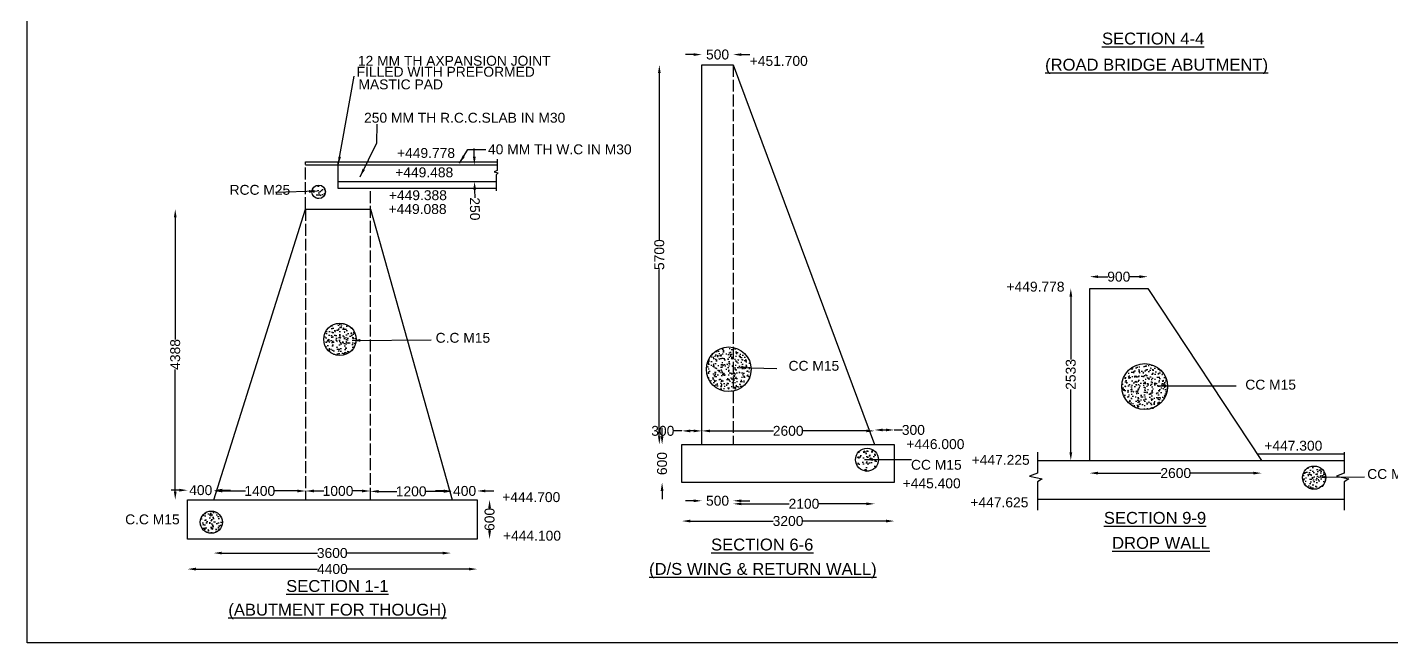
# Model space of a CAD drawing. Header units: millimetres. Extents: x 1208 to 55420, y 1722 to 40358.
# Drawn here: x 1208 to 21894, y 1722 to 11054 of the extents above; entities that cross this region are included whole.
import ezdxf

# ---------------------------------------------------------------- set-up
doc = ezdxf.new("R2010")
doc.units = ezdxf.units.MM
doc.header["$MEASUREMENT"] = 0
doc.linetypes.add('ACAD_ISO02W100', pattern=[15, 12, -3])
for name, color, linetype in [('DIMENSION', 7, 'Continuous'), ('DRAWING', 7, 'Continuous'), ('TEXT', 7, 'Continuous')]:
    doc.layers.add(name, color=color, linetype=linetype)
doc.styles.get("Standard").update_dxf_attribs({"font": 'arial.ttf'})
doc.dimstyles.get("Standard").update_dxf_attribs({"dimtxt": 150, "dimasz": 125, "dimexe": 0.18, "dimexo": 0.0625, "dimgap": 0.09, "dimtad": 0, "dimdec": 0, "dimzin": 0, "dimdsep": 46, "dimtxsty": 'Standard', "dimcen": 0.09, "dimse1": 1, "dimse2": 1, "dimadec": 0, "dimazin": 0, "dimtfac": 1, "dimtdec": 0, "dimtofl": 0, "dimtmove": 0, "dimatfit": 3, "dimfxl": 1, "dimtolj": 1, "dimtzin": 0, "dimarcsym": 0})
pattern_1 = [(50, (0, 0), (143.45204, -12.5504), [15, -165]), (355, (0, 0), (-27.7503, 150.4384), [12, -132]), (100.4514, (11.95, -1.05), (115.7019, 137.8879), [12.748, -140.2284]), (46.1842, (0, 40), (213.4482, -33.1038), [22.5, -247.5]), (96.6356, (17.79, 37.24), (186.9325, 194.8236), [19.122, -210.3426]), (351.1842, (0, 40), (186.9324, 194.8237), [18, -198]), (21, (20, 30), (119.3814, -80.5238), [15, -165]), (326, (20, 30), (48.6631, 145.03), [12, -132]), (71.4514, (29.95, 23.29), (168.0445, 64.5061), [12.748, -140.2284]), (37.5, (0, 0), (2.43197, 66.57877), [0, -130.4, 0, -134, 0, -132.5]), (7.5, (0, 0), (52.6139, 78.88234), [0, -76.4, 0, -127.4, 0, -50.5]), (327.5, (-44.6, 0), (106.76449, -4.51097), [0, -50, 0, -156, 0, -207]), (317.5, (-64.6, 0), (116.63723, 20.021), [0, -65, 0, -103.6, 0, -147])]

# ---------------------------------------------------------------- blocks, each defined once
blk = doc.blocks.new('*D110')
at = {"layer": 'Defpoints', "color": 0, "transparency": 16777216}
for p in [(3638, 3294), (8030, 3294), (8030, 2839)]:
    blk.add_point(p, dxfattribs=at)
at = {"layer": 'DIMENSION', "color": 0, "lineweight": -2, "transparency": 16777216}
for p, q in [((3764, 2839), (5607, 2839)), ((7904, 2839), (6061, 2839))]:
    blk.add_line(p, q, dxfattribs=at)
at = {"layer": 'DIMENSION', "color": 0, "transparency": 16777216}
for points in [[(3764, 2860), (3764, 2818), (3638, 2839)], [(7904, 2860), (7904, 2818), (8030, 2839)]]:
    blk.add_solid(points, dxfattribs=at)
at = {"layer": 'DIMENSION', "color": 0, "transparency": 16777216, "insert": (5834, 2839), "char_height": 150, "attachment_point": 5}
blk.add_mtext('\\A1;4400', dxfattribs=at)
blk = doc.blocks.new('*D111')
at = {"layer": 'Defpoints', "color": 0, "transparency": 16777216}
for p in [(4032, 3294), (7630, 3294), (7630, 3082)]:
    blk.add_point(p, dxfattribs=at)
at = {"layer": 'DIMENSION', "color": 0, "lineweight": -2, "transparency": 16777216}
for p, q in [((4157, 3082), (5607, 3082)), ((7505, 3082), (6055, 3082))]:
    blk.add_line(p, q, dxfattribs=at)
at = {"layer": 'DIMENSION', "color": 0, "transparency": 16777216}
for points in [[(4157, 3102), (4157, 3061), (4032, 3082)], [(7505, 3102), (7505, 3061), (7630, 3082)]]:
    blk.add_solid(points, dxfattribs=at)
at = {"layer": 'DIMENSION', "color": 0, "transparency": 16777216, "insert": (5831, 3082), "char_height": 150, "attachment_point": 5}
blk.add_mtext('\\A1;3600', dxfattribs=at)
blk = doc.blocks.new('*D112')
at = {"layer": 'Defpoints', "color": 0, "transparency": 16777216}
for p in [(4038, 4035), (3638, 3889), (4038, 3889)]:
    blk.add_point(p, dxfattribs=at)
at = {"layer": 'DIMENSION', "color": 0, "lineweight": -2, "transparency": 16777216}
for p, q in [((3514, 4035), (3388, 4035)), ((4163, 4035), (4288, 4035))]:
    blk.add_line(p, q, dxfattribs=at)
at = {"layer": 'DIMENSION', "color": 0, "transparency": 16777216}
for points in [[(3514, 4056), (3514, 4014), (3638, 4035)], [(4163, 4056), (4163, 4014), (4038, 4035)]]:
    blk.add_solid(points, dxfattribs=at)
at = {"layer": 'DIMENSION', "color": 0, "transparency": 16777216, "insert": (3838, 4035), "char_height": 150, "attachment_point": 5}
blk.add_mtext('\\A1;400', dxfattribs=at)
blk = doc.blocks.new('*D113')
at = {"layer": 'Defpoints', "color": 0, "transparency": 16777216}
for p in [(5428, 4023), (4038, 3889), (5428, 3889)]:
    blk.add_point(p, dxfattribs=at)
at = {"layer": 'DIMENSION', "color": 0, "lineweight": -2, "transparency": 16777216}
for p, q in [((4163, 4023), (4516, 4023)), ((5303, 4023), (4950, 4023))]:
    blk.add_line(p, q, dxfattribs=at)
at = {"layer": 'DIMENSION', "color": 0, "transparency": 16777216}
for points in [[(4163, 4044), (4163, 4002), (4038, 4023)], [(5303, 4044), (5303, 4002), (5428, 4023)]]:
    blk.add_solid(points, dxfattribs=at)
at = {"layer": 'DIMENSION', "color": 0, "transparency": 16777216, "insert": (4733, 4023), "char_height": 150, "attachment_point": 5}
blk.add_mtext('\\A1;1400', dxfattribs=at)
blk = doc.blocks.new('*D114')
at = {"layer": 'Defpoints', "color": 0, "transparency": 16777216}
for p in [(6410, 4023), (5428, 3889), (6410, 3889)]:
    blk.add_point(p, dxfattribs=at)
at = {"layer": 'DIMENSION', "color": 0, "lineweight": -2, "transparency": 16777216}
for p, q in [((5553, 4023), (5702, 4023)), ((6284, 4023), (6136, 4023))]:
    blk.add_line(p, q, dxfattribs=at)
at = {"layer": 'DIMENSION', "color": 0, "transparency": 16777216}
for points in [[(5553, 4044), (5553, 4002), (5428, 4023)], [(6284, 4044), (6284, 4002), (6410, 4023)]]:
    blk.add_solid(points, dxfattribs=at)
at = {"layer": 'DIMENSION', "color": 0, "transparency": 16777216, "insert": (5919, 4023), "char_height": 150, "attachment_point": 5}
blk.add_mtext('\\A1;1000', dxfattribs=at)
blk = doc.blocks.new('*D115')
at = {"layer": 'Defpoints', "color": 0, "transparency": 16777216}
for p in [(7648, 4017), (6410, 3889), (7648, 3889)]:
    blk.add_point(p, dxfattribs=at)
at = {"layer": 'DIMENSION', "color": 0, "lineweight": -2, "transparency": 16777216}
for p, q in [((6534, 4017), (6812, 4017)), ((7522, 4017), (7245, 4017))]:
    blk.add_line(p, q, dxfattribs=at)
at = {"layer": 'DIMENSION', "color": 0, "transparency": 16777216}
for points in [[(6534, 4038), (6534, 3996), (6410, 4017)], [(7522, 4038), (7522, 3996), (7648, 4017)]]:
    blk.add_solid(points, dxfattribs=at)
at = {"layer": 'DIMENSION', "color": 0, "transparency": 16777216, "insert": (7028, 4017), "char_height": 150, "attachment_point": 5}
blk.add_mtext('\\A1;1200', dxfattribs=at)
blk = doc.blocks.new('*D116')
at = {"layer": 'Defpoints', "color": 0, "transparency": 16777216}
for p in [(8030, 4023), (7648, 3889), (8030, 3889)]:
    blk.add_point(p, dxfattribs=at)
at = {"layer": 'DIMENSION', "color": 0, "lineweight": -2, "transparency": 16777216}
for p, q in [((7522, 4023), (7398, 4023)), ((8154, 4023), (8280, 4023))]:
    blk.add_line(p, q, dxfattribs=at)
at = {"layer": 'DIMENSION', "color": 0, "transparency": 16777216}
for points in [[(7522, 4044), (7522, 4002), (7648, 4023)], [(8154, 4044), (8154, 4002), (8030, 4023)]]:
    blk.add_solid(points, dxfattribs=at)
at = {"layer": 'DIMENSION', "color": 0, "transparency": 16777216, "insert": (7838, 4023), "char_height": 150, "attachment_point": 5}
blk.add_mtext('\\A1;400', dxfattribs=at)
blk = doc.blocks.new('*D117')
at = {"layer": 'Defpoints', "color": 0, "transparency": 16777216}
for p in [(8030, 3889), (8217, 3889), (8030, 3294)]:
    blk.add_point(p, dxfattribs=at)
at = {"layer": 'DIMENSION', "color": 0, "lineweight": -2, "transparency": 16777216}
for p, q in [((8217, 3764), (8217, 3757)), ((8217, 3419), (8217, 3426))]:
    blk.add_line(p, q, dxfattribs=at)
at = {"layer": 'DIMENSION', "color": 0, "transparency": 16777216}
for points in [[(8196, 3764), (8238, 3764), (8217, 3889)], [(8196, 3419), (8238, 3419), (8217, 3294)]]:
    blk.add_solid(points, dxfattribs=at)
at = {"layer": 'DIMENSION', "color": 0, "transparency": 16777216, "insert": (8217, 3592), "char_height": 150, "attachment_point": 5, "rotation": 90}
blk.add_mtext('\\A1;600', dxfattribs=at)
blk = doc.blocks.new('*D118')
at = {"layer": 'Defpoints', "color": 0, "transparency": 16777216}
for p in [(3451, 8296), (3638, 8296), (3638, 3889)]:
    blk.add_point(p, dxfattribs=at)
at = {"layer": 'DIMENSION', "color": 0, "lineweight": -2, "transparency": 16777216}
for p, q in [((3451, 8171), (3451, 6320)), ((3451, 4014), (3451, 5866))]:
    blk.add_line(p, q, dxfattribs=at)
at = {"layer": 'DIMENSION', "color": 0, "transparency": 16777216}
for points in [[(3430, 8171), (3472, 8171), (3451, 8296)], [(3430, 4014), (3472, 4014), (3451, 3889)]]:
    blk.add_solid(points, dxfattribs=at)
at = {"layer": 'DIMENSION', "color": 0, "transparency": 16777216, "insert": (3451, 6093), "char_height": 150, "attachment_point": 5, "rotation": 90}
blk.add_mtext('\\A1;4388', dxfattribs=at)
blk = doc.blocks.new('*D119')
at = {"layer": 'Defpoints', "color": 0, "transparency": 16777216}
for p in [(11435, 4728), (11911, 4728), (11911, 3874)]:
    blk.add_point(p, dxfattribs=at)
at = {"layer": 'DIMENSION', "color": 0, "lineweight": -2, "transparency": 16777216}
for p, q in [((11310, 3874), (11185, 3874)), ((12036, 3874), (12161, 3874))]:
    blk.add_line(p, q, dxfattribs=at)
at = {"layer": 'DIMENSION', "color": 0, "transparency": 16777216}
for points in [[(11310, 3895), (11310, 3853), (11435, 3874)], [(12036, 3895), (12036, 3853), (11911, 3874)]]:
    blk.add_solid(points, dxfattribs=at)
at = {"layer": 'DIMENSION', "color": 0, "transparency": 16777216, "insert": (11673, 3874), "char_height": 150, "attachment_point": 5}
blk.add_mtext('\\A1;500', dxfattribs=at)
blk = doc.blocks.new('*D120')
at = {"layer": 'Defpoints', "color": 0, "transparency": 16777216}
for p in [(11133, 4934), (11133, 4728), (11435, 4728)]:
    blk.add_point(p, dxfattribs=at)
at = {"layer": 'DIMENSION', "color": 0, "lineweight": -2, "transparency": 16777216}
for p, q in [((11133, 4934), (11008, 4934)), ((11310, 4934), (11258, 4934))]:
    blk.add_line(p, q, dxfattribs=at)
at = {"layer": 'DIMENSION', "color": 0, "transparency": 16777216}
for points in [[(11258, 4954), (11258, 4913), (11133, 4934)], [(11310, 4954), (11310, 4913), (11435, 4934)]]:
    blk.add_solid(points, dxfattribs=at)
at = {"layer": 'DIMENSION', "color": 0, "transparency": 16777216, "insert": (10843, 4934), "char_height": 150, "attachment_point": 5}
blk.add_mtext('\\A1;300', dxfattribs=at)
blk = doc.blocks.new('*D121')
at = {"layer": 'Defpoints', "color": 0, "transparency": 16777216}
for p in [(14054, 4934), (11435, 4728), (14054, 4728)]:
    blk.add_point(p, dxfattribs=at)
at = {"layer": 'DIMENSION', "color": 0, "lineweight": -2, "transparency": 16777216}
for p, q in [((11560, 4934), (12519, 4934)), ((13928, 4934), (12969, 4934))]:
    blk.add_line(p, q, dxfattribs=at)
at = {"layer": 'DIMENSION', "color": 0, "transparency": 16777216}
for points in [[(11560, 4954), (11560, 4913), (11435, 4934)], [(13928, 4954), (13928, 4913), (14054, 4934)]]:
    blk.add_solid(points, dxfattribs=at)
at = {"layer": 'DIMENSION', "color": 0, "transparency": 16777216, "insert": (12744, 4934), "char_height": 150, "attachment_point": 5}
blk.add_mtext('\\A1;2600', dxfattribs=at)
blk = doc.blocks.new('*D122')
at = {"layer": 'Defpoints', "color": 0, "transparency": 16777216}
for p in [(14352, 4948), (14054, 4728), (14352, 4728)]:
    blk.add_point(p, dxfattribs=at)
at = {"layer": 'DIMENSION', "color": 0, "lineweight": -2, "transparency": 16777216}
for p, q in [((14178, 4948), (14226, 4948)), ((14352, 4948), (14476, 4948))]:
    blk.add_line(p, q, dxfattribs=at)
at = {"layer": 'DIMENSION', "color": 0, "transparency": 16777216}
for points in [[(14178, 4969), (14178, 4927), (14054, 4948)], [(14226, 4969), (14226, 4927), (14352, 4948)]]:
    blk.add_solid(points, dxfattribs=at)
at = {"layer": 'DIMENSION', "color": 0, "transparency": 16777216, "insert": (14642, 4948), "char_height": 150, "attachment_point": 5}
blk.add_mtext('\\A1;300', dxfattribs=at)
blk = doc.blocks.new('*D123')
at = {"layer": 'Defpoints', "color": 0, "transparency": 16777216}
for p in [(11133, 4728), (10832, 4150), (11133, 4150)]:
    blk.add_point(p, dxfattribs=at)
at = {"layer": 'DIMENSION', "color": 0, "lineweight": -2, "transparency": 16777216}
for p, q in [((10832, 4853), (10832, 4978)), ((10832, 4024), (10832, 3900))]:
    blk.add_line(p, q, dxfattribs=at)
at = {"layer": 'DIMENSION', "color": 0, "transparency": 16777216}
for points in [[(10811, 4853), (10853, 4853), (10832, 4728)], [(10811, 4024), (10853, 4024), (10832, 4150)]]:
    blk.add_solid(points, dxfattribs=at)
at = {"layer": 'DIMENSION', "color": 0, "transparency": 16777216, "insert": (10832, 4439), "char_height": 150, "attachment_point": 5, "rotation": 90}
blk.add_mtext('\\A1;600', dxfattribs=at)
blk = doc.blocks.new('*D124')
at = {"layer": 'Defpoints', "color": 0, "transparency": 16777216}
for p in [(11911, 3874), (14056, 3874), (14056, 3828)]:
    blk.add_point(p, dxfattribs=at)
at = {"layer": 'DIMENSION', "color": 0, "lineweight": -2, "transparency": 16777216}
for p, q in [((12036, 3828), (12758, 3828)), ((13930, 3828), (13208, 3828))]:
    blk.add_line(p, q, dxfattribs=at)
at = {"layer": 'DIMENSION', "color": 0, "transparency": 16777216}
for points in [[(12036, 3849), (12036, 3807), (11911, 3828)], [(13930, 3849), (13930, 3807), (14056, 3828)]]:
    blk.add_solid(points, dxfattribs=at)
at = {"layer": 'DIMENSION', "color": 0, "transparency": 16777216, "insert": (12983, 3828), "char_height": 150, "attachment_point": 5}
blk.add_mtext('\\A1;2100', dxfattribs=at)
blk = doc.blocks.new('*D125')
at = {"layer": 'Defpoints', "color": 0, "transparency": 16777216}
for p in [(11133, 4150), (14352, 4150), (14352, 3567)]:
    blk.add_point(p, dxfattribs=at)
at = {"layer": 'DIMENSION', "color": 0, "lineweight": -2, "transparency": 16777216}
for p, q in [((11258, 3567), (12518, 3567)), ((14226, 3567), (12966, 3567))]:
    blk.add_line(p, q, dxfattribs=at)
at = {"layer": 'DIMENSION', "color": 0, "transparency": 16777216}
for points in [[(11258, 3588), (11258, 3546), (11133, 3567)], [(14226, 3588), (14226, 3546), (14352, 3567)]]:
    blk.add_solid(points, dxfattribs=at)
at = {"layer": 'DIMENSION', "color": 0, "transparency": 16777216, "insert": (12742, 3567), "char_height": 150, "attachment_point": 5}
blk.add_mtext('\\A1;3200', dxfattribs=at)
blk = doc.blocks.new('*D126')
at = {"layer": 'Defpoints', "color": 0, "transparency": 16777216}
for p in [(10790, 10483), (11435, 10483), (11435, 4728)]:
    blk.add_point(p, dxfattribs=at)
at = {"layer": 'DIMENSION', "color": 0, "lineweight": -2, "transparency": 16777216}
for p, q in [((10790, 10358), (10790, 7829)), ((10790, 4853), (10790, 7382))]:
    blk.add_line(p, q, dxfattribs=at)
at = {"layer": 'DIMENSION', "color": 0, "transparency": 16777216}
for points in [[(10770, 10358), (10811, 10358), (10790, 10483)], [(10770, 4853), (10811, 4853), (10790, 4728)]]:
    blk.add_solid(points, dxfattribs=at)
at = {"layer": 'DIMENSION', "color": 0, "transparency": 16777216, "insert": (10790, 7606), "char_height": 150, "attachment_point": 5, "rotation": 90}
blk.add_mtext('\\A1;5700', dxfattribs=at)
blk = doc.blocks.new('*D127')
at = {"layer": 'Defpoints', "color": 0, "transparency": 16777216}
for p in [(11911, 10640), (11435, 10483), (11911, 10483)]:
    blk.add_point(p, dxfattribs=at)
at = {"layer": 'DIMENSION', "color": 0, "lineweight": -2, "transparency": 16777216}
for p, q in [((11310, 10640), (11185, 10640)), ((12036, 10640), (12161, 10640))]:
    blk.add_line(p, q, dxfattribs=at)
at = {"layer": 'DIMENSION', "color": 0, "transparency": 16777216}
for points in [[(11310, 10660), (11310, 10619), (11435, 10640)], [(12036, 10660), (12036, 10619), (11911, 10640)]]:
    blk.add_solid(points, dxfattribs=at)
at = {"layer": 'DIMENSION', "color": 0, "transparency": 16777216, "insert": (11673, 10640), "char_height": 150, "attachment_point": 5}
blk.add_mtext('\\A1;500', dxfattribs=at)
blk = doc.blocks.new('*D128')
at = {"layer": 'Defpoints', "color": 0, "transparency": 16777216}
for p in [(17317, 4485), (19922, 4485), (19922, 4294)]:
    blk.add_point(p, dxfattribs=at)
at = {"layer": 'DIMENSION', "color": 0, "lineweight": -2, "transparency": 16777216}
for p, q in [((17442, 4294), (18394, 4294)), ((19797, 4294), (18845, 4294))]:
    blk.add_line(p, q, dxfattribs=at)
at = {"layer": 'DIMENSION', "color": 0, "transparency": 16777216}
for points in [[(17442, 4315), (17442, 4273), (17317, 4294)], [(19797, 4315), (19797, 4273), (19922, 4294)]]:
    blk.add_solid(points, dxfattribs=at)
at = {"layer": 'DIMENSION', "color": 0, "transparency": 16777216, "insert": (18620, 4294), "char_height": 150, "attachment_point": 5}
blk.add_mtext('\\A1;2600', dxfattribs=at)
blk = doc.blocks.new('*D129')
at = {"layer": 'Defpoints', "color": 0, "transparency": 16777216}
for p in [(17029, 7094), (17317, 7094), (17317, 4485)]:
    blk.add_point(p, dxfattribs=at)
at = {"layer": 'DIMENSION', "color": 0, "lineweight": -2, "transparency": 16777216}
for p, q in [((17029, 6969), (17029, 6015)), ((17029, 4610), (17029, 5564))]:
    blk.add_line(p, q, dxfattribs=at)
at = {"layer": 'DIMENSION', "color": 0, "transparency": 16777216}
for points in [[(17008, 6969), (17050, 6969), (17029, 7094)], [(17008, 4610), (17050, 4610), (17029, 4485)]]:
    blk.add_solid(points, dxfattribs=at)
at = {"layer": 'DIMENSION', "color": 0, "transparency": 16777216, "insert": (17029, 5790), "char_height": 150, "attachment_point": 5, "rotation": 90}
blk.add_mtext('\\A1;2533', dxfattribs=at)
blk = doc.blocks.new('*D130')
at = {"layer": 'Defpoints', "color": 0, "transparency": 16777216}
for p in [(18196, 7272), (17317, 7094), (18196, 7094)]:
    blk.add_point(p, dxfattribs=at)
at = {"layer": 'DIMENSION', "color": 0, "lineweight": -2, "transparency": 16777216}
for p, q in [((17442, 7272), (17591, 7272)), ((18070, 7272), (17922, 7272))]:
    blk.add_line(p, q, dxfattribs=at)
at = {"layer": 'DIMENSION', "color": 0, "transparency": 16777216}
for points in [[(17442, 7293), (17442, 7251), (17317, 7272)], [(18070, 7293), (18070, 7251), (18196, 7272)]]:
    blk.add_solid(points, dxfattribs=at)
at = {"layer": 'DIMENSION', "color": 0, "transparency": 16777216, "insert": (17756, 7272), "char_height": 150, "attachment_point": 5}
blk.add_mtext('\\A1;900', dxfattribs=at)
blk = doc.blocks.new('*D157')
at = {"layer": 'Defpoints', "color": 0, "transparency": 16777216}
for p in [(7987, 8966), (7992, 8966), (7995, 8716)]:
    blk.add_point(p, dxfattribs=at)
at = {"layer": 'TEXT', "color": 0, "lineweight": -2, "transparency": 16777216}
for p, q in [((7985, 9091), (7984, 9216)), ((7990, 8591), (7992, 8466))]:
    blk.add_line(p, q, dxfattribs=at)
at = {"layer": 'TEXT', "color": 0, "transparency": 16777216}
for points in [[(8006, 9091), (7964, 9091), (7987, 8966)], [(8011, 8592), (7969, 8591), (7989, 8716)]]:
    blk.add_solid(points, dxfattribs=at)
at = {"layer": 'TEXT', "color": 0, "transparency": 16777216, "insert": (7993, 8300), "char_height": 150, "attachment_point": 5, "rotation": 270.5741}
blk.add_mtext('\\A1;250', dxfattribs=at)

msp = doc.modelspace()

# ---------------------------------------------------------------- hatches: boundary and pattern name
at = {"layer": 'DIMENSION'}
h = msp.add_hatch(dxfattribs=at)
h.set_pattern_fill('AR-CONC', color=256, scale=25, style=0)
h.set_pattern_definition([(50, (0, 0), (179.315, -15.688), [18.75, -206.25]), (355, (0, 0), (-34.6878, 188.048), [15, -165]), (100.4514, (14.94, -1.3), (144.6273, 172.3599), [15.935, -175.2855]), (46.1842, (0, 50), (266.8103, -41.3798), [28.125, -309.375]), (96.6356, (22.23, 46.55), (233.6657, 243.5295), [23.9026, -262.9282]), (351.1842, (0, 50), (233.6655, 243.5297), [22.5, -247.5]), (21, (25, 37.5), (149.2268, -100.6547), [18.75, -206.25]), (326, (25, 37.5), (60.8288, 181.2875), [15, -165]), (71.4514, (37.44, 29.11), (210.0557, 80.6326), [15.935, -175.2855]), (37.5, (0, 0), (3.03996, 83.22346), [0, -163, 0, -167.5, 0, -165.625]), (7.5, (0, 0), (65.7674, 98.60293), [0, -95.5, 0, -159.25, 0, -63.125]), (327.5, (-55.75, 0), (133.4556, -5.63872), [0, -62.5, 0, -195, 0, -258.75]), (317.5, (-80.75, 0), (145.7965, 25.0262), [0, -81.25, 0, -129.5, 0, -183.75])])
h.paths.add_polyline_path([(14113.9, 4497.8, 1), (13765.6, 4497.8, 1)])
at = {"layer": 'DRAWING', "linetype": 'ACAD_ISO02W100'}
h = msp.add_hatch(dxfattribs=at)
h.set_pattern_fill('AR-CONC', color=256, scale=20, style=0)
h.set_pattern_definition(pattern_1)
h.paths.add_polyline_path([(5729, 8559, 1), (5523, 8559, 1)])
at = {"layer": 'DRAWING'}
h = msp.add_hatch(dxfattribs=at)
h.set_pattern_fill('AR-CONC', color=256, scale=20, style=0)
h.paths.add_polyline_path([(5701.7, 6322.5, 1), (6193.8, 6322.5, 1)])
h = msp.add_hatch(dxfattribs=at)
h.set_pattern_fill('AR-CONC', color=256, scale=20, style=0)
h.set_pattern_definition(pattern_1)
h.paths.add_polyline_path([(11911, 6199.6, 0.474738), (11504.3, 5867.8, 0.474738), (11911, 5535.9)])
h.paths.add_polyline_path([(11911, 6199.6), (11911, 5535.9, 0.3561731), (12181.7, 5867.8, 0.3561731)])
h = msp.add_hatch(dxfattribs=at)
h.set_pattern_fill('AR-CONC', color=256, scale=20, style=0)
h.set_pattern_definition(pattern_1)
h.paths.add_polyline_path([(17801.3, 5606.5, 1), (18496.7, 5606.5, 1)])
h = msp.add_hatch(dxfattribs=at)
h.set_pattern_fill('AR-CONC', color=256, scale=20, style=0)
h.set_pattern_definition(pattern_1)
h.paths.add_polyline_path([(20541.6, 4225.5, 1), (20893.9, 4225.5, 1)])
h = msp.add_hatch(dxfattribs=at)
h.set_pattern_fill('AR-CONC', color=256, scale=20, style=0)
h.paths.add_polyline_path([(3828.5, 3549.5, 1), (4165.5, 3549.5, 1)])

# ---------------------------------------------------------------- linework, layer by layer
at = {"layer": 'DIMENSION'}
msp.add_lwpolyline([(55419.5, 1722.5), (1208, 1722.5), (1208, 40358), (55419.5, 40358)], close=True, dxfattribs=at)
msp.add_circle((13939.8, 4497.8), 174.1, dxfattribs=at)
at = {"layer": 'DRAWING'}
for points in [[(11435, 4728), (11435, 10483), (11911, 10483), (14053.5, 4728)], [(4038, 3889), (5428, 8298), (6409.5, 8298), (7647.5, 3889)], [(17317, 4485), (17317, 7094), (18195.5, 7094), (19922, 4485)], [(16522, 4612), (16522, 4292), (16401.5, 4248.5), (16593, 4207.5), (16522, 4163.5), (16522, 3734)], [(19854.6, 4586.9), (21175, 4586.9)], [(21175, 4612), (21175, 4292), (21054.5, 4248.5), (21246, 4207.5), (21175, 4163.5), (21175, 3734)], [(16522, 4485), (21175, 4485)], [(16522, 3897.5), (21175, 3897.5)]]:
    msp.add_lwpolyline(points, dxfattribs=at)
at = {"layer": 'DRAWING', "linetype": 'ACAD_ISO02W100', "ltscale": 15}
for points in [[(11911, 10483), (11911, 4728)], [(5428, 8298), (5428, 9014.5)], [(6409.5, 3889), (6409.5, 8612.5)], [(5428, 8298), (5428, 3889)]]:
    msp.add_lwpolyline(points, dxfattribs=at)
at = {"layer": 'DRAWING'}
for points in [[(11133, 4728), (14351.5, 4728), (14351.5, 4149.5), (11133, 4149.5)], [(3638.5, 3889), (8029.5, 3889), (8029.5, 3294), (3638.5, 3294)]]:
    msp.add_lwpolyline(points, close=True, dxfattribs=at)
for centre, radius in [((5626, 8559), 103), ((5947.8, 6322.5), 246.1), ((11843, 5867.8), 338.7), ((18149, 5606.5), 347.7), ((20717.8, 4225.5), 176.2), ((3997, 3549.5), 168.5)]:
    msp.add_circle(centre, radius, dxfattribs=at)
at = {"layer": 'TEXT'}
for points in [[(5428, 9014.5), (8329.5, 9014.5)], [(5428, 8966), (8329.5, 8966)], [(5915, 9014.5), (5915, 8612.5), (8319, 8612.5)], [(8329.5, 9053), (8329.5, 8883.5), (8284.5, 8864.5), (8348, 8847.5), (8319, 8816.5), (8319, 8575)], [(5915, 8716.5), (8319, 8716.5)]]:
    msp.add_lwpolyline(points, dxfattribs=at)

# ---------------------------------------------------------------- texts
for s, height, p in [('%%USECTION 4-4', 180, (17501.5, 10793)), ('12 MM TH AXPANSION JOINT', 150, (6220, 10470.5)), ('+451.700', 150, (12161, 10469)), ('%%U(ROAD BRIDGE ABUTMENT)', 180, (16639, 10397.5)), ('FILLED WITH PREFORMED', 150, (6202, 10304.5)), ('MASTIC PAD', 150, (6229, 10113)), ('250 MM TH R.C.C.SLAB IN M30', 150, (6314, 9607)), ('+449.778', 150, (6813.5, 9073.5)), ('40 MM TH W.C IN M30', 150, (8193, 9128.5)), ('+449.488', 150, (6786, 8779)), ('RCC M25', 150, (4275, 8514)), ('+449.388', 150, (6690, 8432.5)), ('+449.088', 150, (6685, 8222.5)), ('+449.778', 150, (16053.5, 7046)), ('C.C M15', 150, (7399, 6270.5)), ('CC M15', 150, (12749.5, 5846)), ('CC M15', 150, (19674.5, 5560.5)), ('+446.000', 150, (14536, 4658.5)), ('+447.300', 150, (19962.5, 4634.5)), ('+447.225', 150, (15526, 4420)), ('CC M15', 150, (14606, 4345)), ('CC M15', 150, (21523, 4205.5)), ('+445.400', 150, (14479.5, 4064.5)), ('+444.700', 150, (8409, 3855)), ('+447.625', 150, (15506.5, 3775.5)), ('C.C M15', 150, (2691.5, 3517.5)), ('%%USECTION 9-9', 180, (17530, 3525.5)), ('+444.100', 150, (8420, 3270)), ('%%UDROP WALL', 180, (17654.5, 3146.5)), ('%%USECTION 6-6', 180, (11575, 3121)), ('%%U(D/S WING & RETURN WALL)', 180, (10635, 2751.5)), ('%%USECTION 1-1', 180, (5133, 2492.5)), ('%%U(ABUTMENT FOR THOUGH)', 180, (4256, 2133.5))]:
    msp.add_text(s, height=height, dxfattribs=at).set_placement(p)

# ---------------------------------------------------------------- dimensions: what is measured, and where the dimension line sits
at = {"layer": 'DIMENSION'}
for p1, p2, distance, text, picture, middle in [((11435, 10483), (11911, 10483), 156.5, '500', '*D127', (11673, 10639.5)), ((11435, 4728), (11435, 10483), 644.5, '5700', '*D126', (10790.5, 7605.5)), ((3638.5, 3889), (3638.5, 8296.5), 187.5, '4388', '*D118', (3451, 6092.8)), ((17317, 7094), (18195.5, 7094), 178, '900', '*D130', (17756.2, 7272)), ((17317, 4485), (17317, 7094), 288, '2533', '*D129', (17029, 5789.5)), ((11435, 4728), (11133, 4728), -205.5, '300', '*D120', (10842.5, 4933.5)), ((11133, 4728), (11133, 4149.5), -301, '600', '*D123', (10832, 4438.8)), ((11435, 4728), (14053.5, 4728), 205.5, '2600', '*D121', (12744.2, 4933.5)), ((14053.5, 4728), (14351.5, 4728), 220, '300', '*D122', (14642, 4948)), ((11435, 4728), (11911, 4728), -854, '500', '*D119', (11673, 3874)), ((17317, 4485), (19922, 4485), -191, '2600', '*D128', (18619.5, 4294)), ((11133, 4149.5), (14351.5, 4149.5), -582.5, '3200', '*D125', (12742.2, 3567)), ((4038, 3889), (5428, 3889), 134, '1400', '*D113', (4733, 4023)), ((5428, 3889), (6409.5, 3889), 134, '1000', '*D114', (5918.8, 4023)), ((6409.5, 3889), (7647.5, 3889), 128, '1200', '*D115', (7028.5, 4017)), ((7647.5, 3889), (8029.5, 3889), 134, '400', '*D116', (7838.5, 4023)), ((8029.5, 3294), (8029.5, 3889), -187.5, '600', '*D117', (8217, 3591.5)), ((11911, 3874), (14055.5, 3874), -46, '2100', '*D124', (12983.2, 3828)), ((3638.5, 3294), (8029.5, 3294), -455, '4400', '*D110', (5834, 2839)), ((4032, 3294), (7630, 3294), -212.5, '3600', '*D111', (5831, 3081.5))]:
    dim = msp.add_aligned_dim(p1=p1, p2=p2, distance=distance, text=text, dimstyle='Standard', dxfattribs=at)
    dim.commit()
    dim.dimension.update_dxf_attribs({"geometry": picture, "text_midpoint": middle})
dim = msp.add_aligned_dim(p1=(3638.5, 3889), p2=(4038, 3889), distance=146, dimstyle='Standard', dxfattribs=at)
dim.commit()
dim.dimension.update_dxf_attribs({"geometry": '*D112', "text_midpoint": (3838.25, 4035)})
at = {"layer": 'TEXT'}
dim = msp.add_linear_dim(base=(7986.5, 8965.9), p1=(7995, 8716.5), p2=(7992.5, 8966), angle=90.57409, dimstyle='Standard', dxfattribs=at)
dim.commit()
dim.dimension.update_dxf_attribs({"geometry": '*D157', "text_midpoint": (7993.2, 8299.6), "dimtype": 161})

# ---------------------------------------------------------------- leaders
at = {"layer": 'DIMENSION'}
for points in [[(5605, 8568), (4969.5, 8550)], [(6134, 6306), (7332.5, 6314)], [(11982, 5895.5), (12573.5, 5878.5)], [(18345, 5618.5), (19533.5, 5618.5)], [(13903, 4500), (14611.5, 4500)], [(20779, 4231.5), (21480.5, 4239)]]:
    msp.add_leader(points, dimstyle='Standard', override={"dimgap": 0.09, "dimtad": 0}, dxfattribs=at)
at = {"layer": 'TEXT'}
for points in [[(5921.5, 8968), (6162, 10312.5)], [(6253.5, 8787.5), (6506, 9299.5), (6513.5, 9587)], [(7760.5, 8991.5), (7886.5, 9200), (8158.5, 9200)]]:
    msp.add_leader(points, dimstyle='Standard', override={"dimgap": 0.09, "dimtad": 0}, dxfattribs=at)

doc.saveas('drawing.dxf')
